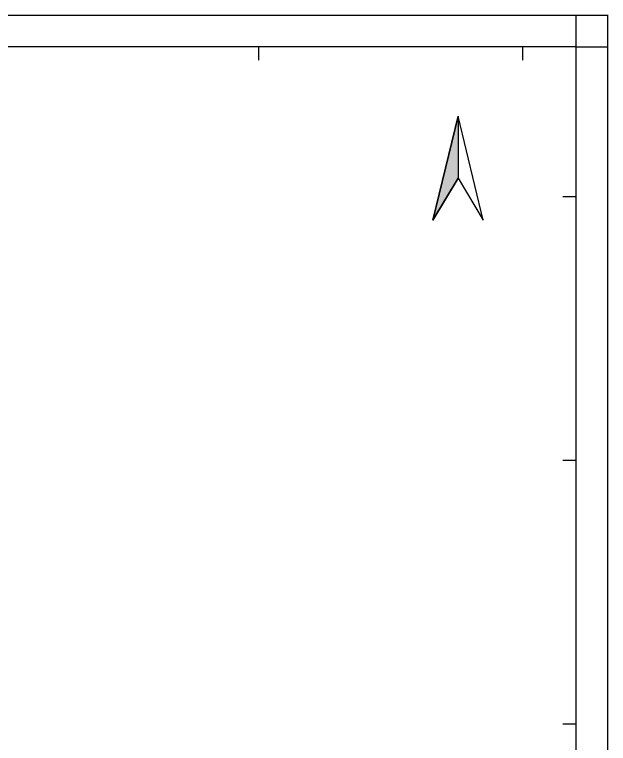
# Model space of a CAD drawing. Extents: x 554634 to 559879, y 4977580 to 4986537.
# Drawn here: x 557629 to 559879, y 4983692 to 4986455 of the extents above; entities that cross this region are included whole.
import ezdxf

# ---------------------------------------------------------------- set-up
doc = ezdxf.new("R2010")
doc.units = 0
doc.layers.get('0').update_dxf_attribs({"linetype": 'CONTINUOUS'})

msp = doc.modelspace()

# ---------------------------------------------------------------- hatches: boundary and pattern name
at = {"linetype": 'Continuous'}
msp.add_hatch(color=7, dxfattribs=at).paths.add_polyline_path([(559309.3, 4986070), (559309.3, 4985834.2), (559214.3, 4985675.6)])

# ---------------------------------------------------------------- linework, layer by layer
at = {"color": 7, "linetype": 'Continuous'}
for p, q in [((559756.8, 4986332.1), (559756.8, 4986452.1)), ((558553.8, 4986332.1), (558553.8, 4986282.1)), ((559553.8, 4986332.1), (559553.8, 4986282.1)), ((559756.8, 4986332.1), (559876.8, 4986332.1)), ((559756.8, 4985764.1), (559706.8, 4985764.1)), ((559756.8, 4984764.1), (559706.8, 4984764.1)), ((559756.8, 4983764.1), (559706.8, 4983764.1))]:
    msp.add_line(p, q, dxfattribs=at)
at = {"color": 7, "linetype": 'Continuous', "const_width": 5, "flags": 128}
msp.add_lwpolyline([(554636.8, 4977582), (559876.8, 4977582), (559876.8, 4986452.1), (554636.8, 4986452.1)], close=True, dxfattribs=at)
at = {"color": 7, "linetype": 'Continuous', "flags": 128}
for points in [[(554756.8, 4977582), (559756.8, 4977582), (559756.8, 4986332.1), (554756.8, 4986332.1)], [(559309.3, 4986070), (559214.3, 4985675.6), (559309.3, 4985834.2), (559404.4, 4985675.6)], [(559309.3, 4986070), (559309.3, 4985834.2), (559214.3, 4985675.6)]]:
    msp.add_lwpolyline(points, close=True, dxfattribs=at)

doc.saveas('drawing.dxf')
